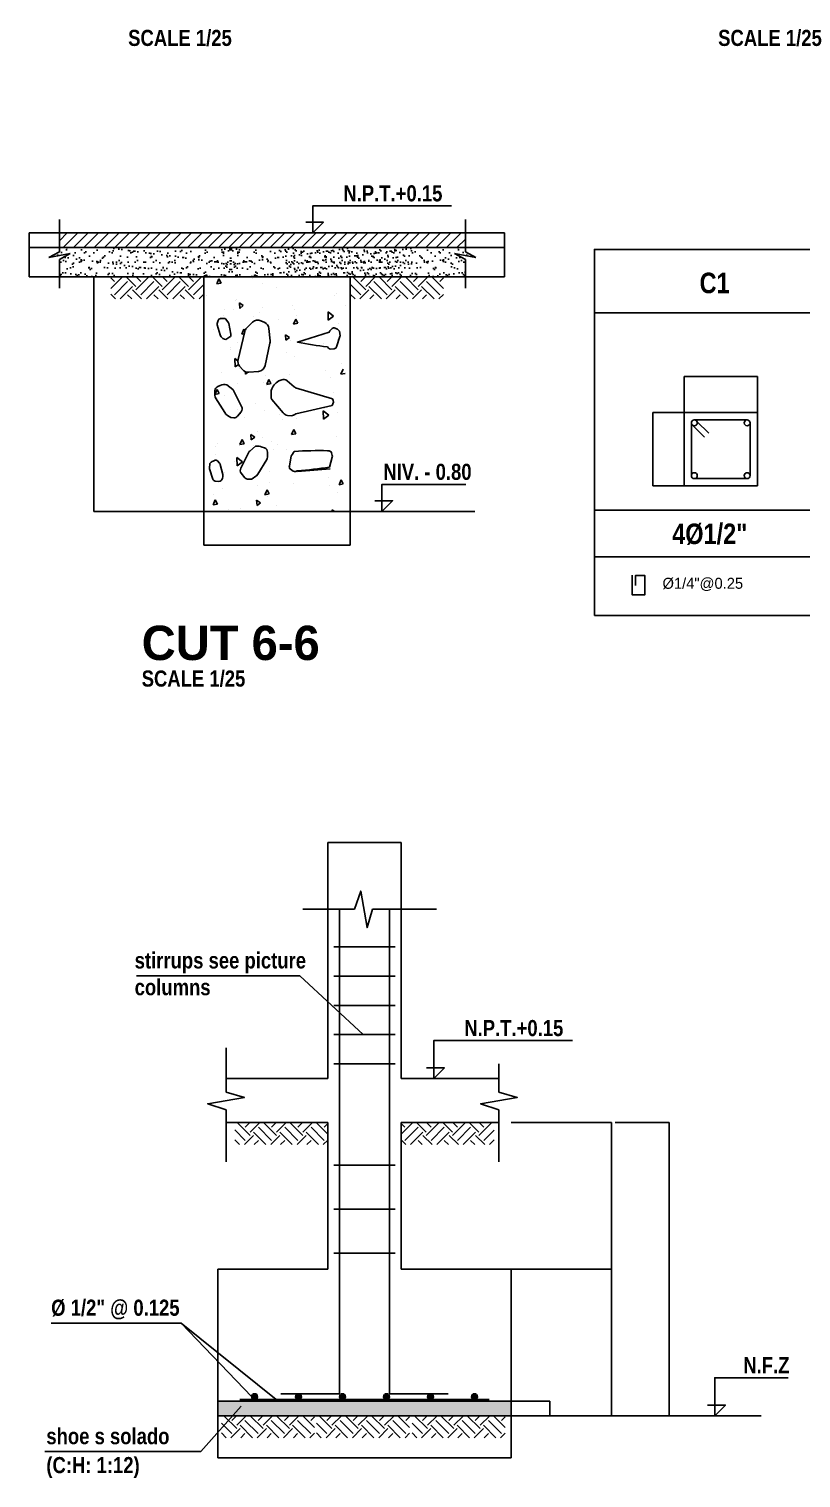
# Model space of a CAD drawing. Header units: millimetres. Extents: x -249630 to 95394, y -188036 to 109963.
# Drawn here: x 19711 to 22345, y -71641 to -66698 of the extents above; entities that cross this region are included whole.
import ezdxf
from ezdxf.enums import TextEntityAlignment as Align

# ---------------------------------------------------------------- set-up
doc = ezdxf.new("R2010")
doc.units = ezdxf.units.MM
doc.header["$PDMODE"] = 2
for name, color, linetype in [('04', 4, 'Continuous'), ('SOMBRA', 252, 'Continuous'), ('SUBTITULOS', 90, 'Continuous'), ('TEXTOS', 11, 'Continuous'), ('TITULOS', 180, 'Continuous'), ('VEREDA', 1, 'Continuous')]:
    doc.layers.add(name, color=color, linetype=linetype)
doc.styles.add('COTAS', font='arial.ttf', dxfattribs={"width": 1.1})
doc.styles.add('DESCRIPCION(E)', font='swisscbi.ttf', dxfattribs={"width": 1.1, "oblique": 15, "height": 0.15})
doc.styles.add('SO-4', font='stylu.ttf', dxfattribs={"height": 0.12})
doc.styles.add('SUBTITULOS(E)', font='swisscbi.ttf', dxfattribs={"oblique": 15, "height": 0.2})
doc.styles.add('TITULOS(E)', font='swisscbi.ttf', dxfattribs={"oblique": 15, "height": 0.23})
doc.dimstyles.new('Copy of COTA1-25', dxfattribs={"dimscale": 0.25, "dimtxt": 0.22, "dimasz": 0.12, "dimexe": 0.08, "dimexo": 0.05, "dimgap": 0.076, "dimtad": 2, "dimtih": 1, "dimtoh": 1, "dimzin": 4, "dimdsep": 46, "dimtxsty": 'COTAS', "dimblk": 'ARCHTICK', "dimcen": -0.1, "dimclrd": 141, "dimclre": 141, "dimclrt": 11, "dimadec": 0, "dimazin": 0, "dimtfac": 1, "dimtix": 1, "dimtmove": 1, "dimatfit": 3, "dimfxl": 1, "dimtolj": 1, "dimtzin": 0, "dimarcsym": 0})

# ---------------------------------------------------------------- blocks, each defined once
blk = doc.blocks.new('_ArchTick')
at = {"color": 0, "linetype": 'ByBlock', "const_width": 0.15}
blk.add_lwpolyline([(-0.5, -0.5), (0.5, 0.5)], dxfattribs=at)
blk = doc.blocks.new('*D349')
at = {"color": 141, "linetype": 'Continuous', "lineweight": -2, "transparency": 16777216}
for p, q in [((20730.9, -69700.3), (20730.9, -69473)), ((20730.9, -69473.1), (20980.9, -69473.1)), ((20980.9, -69700.3), (20980.9, -69473))]:
    blk.add_line(p, q, dxfattribs=at)
at = {"layer": 'Defpoints', "color": 0, "linetype": 'Continuous', "transparency": 16777216}
for p in [(20980.9, -69473.1), (20730.9, -69700.3), (20980.9, -69700.3)]:
    blk.add_point(p, dxfattribs=at)
at = {"color": 141, "linetype": 'Continuous', "lineweight": -2, "transparency": 16777216, "xscale": 0.03, "yscale": 0.03, "zscale": 0.03, "rotation": 180}
blk.add_blockref('_ArchTick', (20730.9, -69473.1), dxfattribs=at)
at = {"color": 141, "linetype": 'Continuous', "lineweight": -2, "transparency": 16777216, "xscale": 0.03, "yscale": 0.03, "zscale": 0.03}
blk.add_blockref('_ArchTick', (20980.9, -69473.1), dxfattribs=at)
at = {"color": 11, "linetype": 'Continuous', "transparency": 16777216, "insert": (20855.9, -69473), "char_height": 0.055, "attachment_point": 5, "style": 'COTAS'}
blk.add_mtext('\\A1;CABBAGE', dxfattribs=at)
blk = doc.blocks.new('*D353')
at = {"color": 141, "linetype": 'Continuous', "lineweight": -2, "transparency": 16777216}
for p, q in [((21355.9, -70928.2), (21698.7, -70928.2)), ((21698.7, -71428.2), (21698.7, -70928.2)), ((21355.9, -71428.2), (21698.7, -71428.2))]:
    blk.add_line(p, q, dxfattribs=at)
at = {"layer": 'Defpoints', "color": 0, "linetype": 'Continuous', "transparency": 16777216}
for p in [(21355.9, -70928.2), (21698.7, -70928.2), (21355.9, -71428.2)]:
    blk.add_point(p, dxfattribs=at)
at = {"color": 141, "linetype": 'Continuous', "lineweight": -2, "transparency": 16777216, "xscale": 0.03, "yscale": 0.03, "zscale": 0.03}
for p, rotation in [((21698.7, -70928.2), 90), ((21698.7, -71428.2), 270)]:
    blk.add_blockref('_ArchTick', p, dxfattribs=dict(at, rotation=rotation))
at = {"color": 11, "linetype": 'Continuous', "transparency": 16777216, "insert": (21698.8, -71178.2), "char_height": 0.055, "attachment_point": 5, "style": 'COTAS'}
blk.add_mtext('\\A1;500.00', dxfattribs=at)
blk = doc.blocks.new('*D354')
at = {"color": 141, "linetype": 'Continuous', "lineweight": -2, "transparency": 16777216}
for p, q in [((21710.6, -70428.2), (21895.4, -70428.2)), ((21895.4, -70428.2), (21895.4, -71428.2)), ((21698.7, -71428.2), (21895.4, -71428.2))]:
    blk.add_line(p, q, dxfattribs=at)
at = {"layer": 'Defpoints', "color": 0, "linetype": 'Continuous', "transparency": 16777216}
for p in [(21710.6, -70428.2), (21698.7, -71428.2), (21895.4, -71428.2)]:
    blk.add_point(p, dxfattribs=at)
at = {"color": 141, "linetype": 'Continuous', "lineweight": -2, "transparency": 16777216, "xscale": 0.03, "yscale": 0.03, "zscale": 0.03}
for p, rotation in [((21895.4, -70428.2), 90), ((21895.4, -71428.2), 270)]:
    blk.add_blockref('_ArchTick', p, dxfattribs=dict(at, rotation=rotation))
at = {"color": 11, "linetype": 'Continuous', "transparency": 16777216, "insert": (21895.5, -70928.2), "char_height": 0.055, "attachment_point": 5, "style": 'COTAS'}
blk.add_mtext('\\A1;1000.00', dxfattribs=at)
blk = doc.blocks.new('*D360')
at = {"color": 141, "linetype": 'Continuous', "lineweight": -2, "transparency": 16777216}
for p, q in [((21946.3, -68006.3), (21946.3, -67883.1)), ((22196.3, -67883.1), (21946.3, -67883.1)), ((22196.3, -68006.3), (22196.3, -67883.1))]:
    blk.add_line(p, q, dxfattribs=at)
at = {"layer": 'Defpoints', "color": 0, "linetype": 'Continuous', "transparency": 16777216}
for p in [(21946.3, -67883.1), (21946.3, -68006.3), (22196.3, -68006.3)]:
    blk.add_point(p, dxfattribs=at)
at = {"color": 141, "linetype": 'Continuous', "lineweight": -2, "transparency": 16777216, "xscale": 0.03, "yscale": 0.03, "zscale": 0.03, "rotation": 180}
blk.add_blockref('_ArchTick', (21946.3, -67883.1), dxfattribs=at)
at = {"color": 141, "linetype": 'Continuous', "lineweight": -2, "transparency": 16777216, "xscale": 0.03, "yscale": 0.03, "zscale": 0.03}
blk.add_blockref('_ArchTick', (22196.3, -67883.1), dxfattribs=at)
at = {"color": 11, "linetype": 'Continuous', "transparency": 16777216, "insert": (22071.3, -67883.1), "char_height": 0.055, "attachment_point": 5, "style": 'COTAS'}
blk.add_mtext('\\A1;250.00', dxfattribs=at)
blk = doc.blocks.new('*D361')
at = {"color": 141, "linetype": 'Continuous', "lineweight": -2, "transparency": 16777216}
for p, q in [((21946.2, -68006.3), (21839.6, -68006.3)), ((21839.6, -68006.3), (21839.6, -68256.3)), ((21946.2, -68256.3), (21839.6, -68256.3))]:
    blk.add_line(p, q, dxfattribs=at)
at = {"layer": 'Defpoints', "color": 0, "linetype": 'Continuous', "transparency": 16777216}
for p in [(21946.3, -68006.3), (21839.6, -68256.3), (21946.3, -68256.3)]:
    blk.add_point(p, dxfattribs=at)
at = {"color": 141, "linetype": 'Continuous', "lineweight": -2, "transparency": 16777216, "xscale": 0.03, "yscale": 0.03, "zscale": 0.03}
for p, rotation in [((21839.6, -68006.3), 90), ((21839.6, -68256.3), 270)]:
    blk.add_blockref('_ArchTick', p, dxfattribs=dict(at, rotation=rotation))
at = {"color": 11, "linetype": 'Continuous', "transparency": 16777216, "insert": (21839.5, -68131.3), "char_height": 0.055, "attachment_point": 5, "style": 'COTAS'}
blk.add_mtext('\\A1;250.00', dxfattribs=at)
blk = doc.blocks.new('*D383')
at = {"color": 141, "linetype": 'Continuous', "lineweight": -2, "transparency": 16777216}
for p, q in [((21355.9, -71378.2), (21488.5, -71378.2)), ((21488.4, -71428.2), (21488.4, -71378.2)), ((21355.9, -71428.2), (21488.5, -71428.2))]:
    blk.add_line(p, q, dxfattribs=at)
at = {"layer": 'Defpoints', "color": 0, "linetype": 'Continuous', "transparency": 16777216}
for p in [(21355.9, -71378.2), (21488.4, -71378.2), (21355.9, -71428.2)]:
    blk.add_point(p, dxfattribs=at)
at = {"color": 141, "linetype": 'Continuous', "lineweight": -2, "transparency": 16777216, "xscale": 0.03, "yscale": 0.03, "zscale": 0.03}
for p, rotation in [((21488.4, -71378.2), 90), ((21488.4, -71428.2), 270)]:
    blk.add_blockref('_ArchTick', p, dxfattribs=dict(at, rotation=rotation))
at = {"color": 11, "linetype": 'Continuous', "transparency": 16777216, "insert": (21488.6, -71403.2), "char_height": 0.055, "attachment_point": 5, "style": 'COTAS'}
blk.add_mtext('\\A1;50.00', dxfattribs=at)
blk = doc.blocks.new('*D384')
at = {"color": 141, "linetype": 'Continuous', "lineweight": -2, "transparency": 16777216}
for p, q in [((21355.9, -70428.2), (21698.7, -70428.2)), ((21698.7, -70928.2), (21698.7, -70428.2)), ((21355.9, -70928.2), (21698.7, -70928.2))]:
    blk.add_line(p, q, dxfattribs=at)
at = {"layer": 'Defpoints', "color": 0, "linetype": 'Continuous', "transparency": 16777216}
for p in [(21355.9, -70428.2), (21698.7, -70428.2), (21355.9, -70928.2)]:
    blk.add_point(p, dxfattribs=at)
at = {"color": 141, "linetype": 'Continuous', "lineweight": -2, "transparency": 16777216, "xscale": 0.03, "yscale": 0.03, "zscale": 0.03}
for p, rotation in [((21698.7, -70428.2), 90), ((21698.7, -70928.2), 270)]:
    blk.add_blockref('_ArchTick', p, dxfattribs=dict(at, rotation=rotation))
at = {"color": 11, "linetype": 'Continuous', "transparency": 16777216, "insert": (21698.8, -70678.2), "char_height": 0.055, "attachment_point": 5, "style": 'COTAS'}
blk.add_mtext('\\A1;500.00', dxfattribs=at)
blk = doc.blocks.new('*D385')
at = {"color": 141, "linetype": 'Continuous', "lineweight": -2, "transparency": 16777216}
for p, q in [((20355.9, -71428.2), (20355.9, -71571.3)), ((21355.9, -71428.2), (21355.9, -71571.3)), ((20355.9, -71571.2), (21355.9, -71571.2))]:
    blk.add_line(p, q, dxfattribs=at)
at = {"layer": 'Defpoints', "color": 0, "linetype": 'Continuous', "transparency": 16777216}
for p in [(20355.9, -71428.2), (21355.9, -71428.2), (21355.9, -71571.2)]:
    blk.add_point(p, dxfattribs=at)
at = {"color": 141, "linetype": 'Continuous', "lineweight": -2, "transparency": 16777216, "xscale": 0.03, "yscale": 0.03, "zscale": 0.03, "rotation": 180}
blk.add_blockref('_ArchTick', (20355.9, -71571.2), dxfattribs=at)
at = {"color": 141, "linetype": 'Continuous', "lineweight": -2, "transparency": 16777216, "xscale": 0.03, "yscale": 0.03, "zscale": 0.03}
blk.add_blockref('_ArchTick', (21355.9, -71571.2), dxfattribs=at)
at = {"color": 11, "linetype": 'Continuous', "transparency": 16777216, "insert": (20855.9, -71571.3), "char_height": 0.055, "attachment_point": 5, "style": 'COTAS'}
blk.add_mtext('\\A1;variable', dxfattribs=at)
blk = doc.blocks.new('*D531')
at = {"color": 141, "linetype": 'Continuous', "lineweight": -2, "transparency": 16777216}
for p, q in [((20432.4, -67543.4), (19932.5, -67543.4)), ((19932.5, -67543.4), (19932.5, -68343.4)), ((20382.4, -68343.4), (19932.5, -68343.4))]:
    blk.add_line(p, q, dxfattribs=at)
at = {"layer": 'Defpoints', "color": 0, "linetype": 'Continuous', "transparency": 16777216}
for p in [(20432.4, -67543.4), (19932.5, -68343.4), (20382.4, -68343.4)]:
    blk.add_point(p, dxfattribs=at)
at = {"color": 141, "linetype": 'Continuous', "lineweight": -2, "transparency": 16777216, "xscale": 0.03, "yscale": 0.03, "zscale": 0.03}
for p, rotation in [((19932.5, -67543.4), 90), ((19932.5, -68343.4), 270)]:
    blk.add_blockref('_ArchTick', p, dxfattribs=dict(at, rotation=rotation))
at = {"color": 11, "linetype": 'Continuous', "transparency": 16777216, "insert": (19932.4, -67943.4), "char_height": 0.055, "attachment_point": 5, "style": 'COTAS'}
blk.add_mtext('\\A1;800.00', dxfattribs=at)
blk = doc.blocks.new('*D532')
at = {"color": 141, "linetype": 'Continuous', "lineweight": -2, "transparency": 16777216}
for p, q in [((20307.4, -68343.4), (20307.4, -68458.4)), ((20807.4, -68343.4), (20807.4, -68458.4)), ((20307.4, -68458.4), (20807.4, -68458.4))]:
    blk.add_line(p, q, dxfattribs=at)
at = {"layer": 'Defpoints', "color": 0, "linetype": 'Continuous', "transparency": 16777216}
for p in [(20307.4, -68343.4), (20807.4, -68343.4), (20807.4, -68458.4)]:
    blk.add_point(p, dxfattribs=at)
at = {"color": 141, "linetype": 'Continuous', "lineweight": -2, "transparency": 16777216, "xscale": 0.03, "yscale": 0.03, "zscale": 0.03, "rotation": 180}
blk.add_blockref('_ArchTick', (20307.4, -68458.4), dxfattribs=at)
at = {"color": 141, "linetype": 'Continuous', "lineweight": -2, "transparency": 16777216, "xscale": 0.03, "yscale": 0.03, "zscale": 0.03}
blk.add_blockref('_ArchTick', (20807.4, -68458.4), dxfattribs=at)
at = {"color": 11, "linetype": 'Continuous', "transparency": 16777216, "insert": (20557.4, -68458.4), "char_height": 0.055, "attachment_point": 5, "style": 'COTAS'}
blk.add_mtext('\\A1;500.00', dxfattribs=at)
blk = doc.blocks.new('*D533')
at = {"color": 141, "linetype": 'Continuous', "lineweight": -2, "transparency": 16777216}
for p, q in [((19814.9, -67393.4), (19711.2, -67393.4)), ((19711.2, -67443.4), (19711.2, -67393.4)), ((19814.9, -67443.4), (19711.2, -67443.4))]:
    blk.add_line(p, q, dxfattribs=at)
at = {"layer": 'Defpoints', "color": 0, "linetype": 'Continuous', "transparency": 16777216}
for p in [(19711.2, -67393.4), (19814.9, -67393.4), (19814.9, -67443.4)]:
    blk.add_point(p, dxfattribs=at)
at = {"color": 141, "linetype": 'Continuous', "lineweight": -2, "transparency": 16777216, "xscale": 0.03, "yscale": 0.03, "zscale": 0.03}
for p, rotation in [((19711.2, -67393.4), 90), ((19711.2, -67443.4), 270)]:
    blk.add_blockref('_ArchTick', p, dxfattribs=dict(at, rotation=rotation))
at = {"color": 11, "linetype": 'Continuous', "transparency": 16777216, "insert": (19711.1, -67418.4), "char_height": 0.055, "attachment_point": 5, "style": 'COTAS'}
blk.add_mtext('\\A1;50.00', dxfattribs=at)
blk = doc.blocks.new('*D534')
at = {"color": 141, "linetype": 'Continuous', "lineweight": -2, "transparency": 16777216}
for p, q in [((19814.9, -67443.4), (19711.2, -67443.4)), ((19711.2, -67443.4), (19711.2, -67543.4)), ((19814.9, -67543.4), (19711.2, -67543.4))]:
    blk.add_line(p, q, dxfattribs=at)
at = {"layer": 'Defpoints', "color": 0, "linetype": 'Continuous', "transparency": 16777216}
for p in [(19814.9, -67443.4), (19711.2, -67543.4), (19814.9, -67543.4)]:
    blk.add_point(p, dxfattribs=at)
at = {"color": 141, "linetype": 'Continuous', "lineweight": -2, "transparency": 16777216, "xscale": 0.03, "yscale": 0.03, "zscale": 0.03}
for p, rotation in [((19711.2, -67443.4), 90), ((19711.2, -67543.4), 270)]:
    blk.add_blockref('_ArchTick', p, dxfattribs=dict(at, rotation=rotation))
at = {"color": 11, "linetype": 'Continuous', "transparency": 16777216, "insert": (19711, -67493.4), "char_height": 0.055, "attachment_point": 5, "style": 'COTAS'}
blk.add_mtext('\\A1;100.00', dxfattribs=at)
blk = doc.blocks.new('*D535')
at = {"color": 141, "linetype": 'Continuous', "lineweight": -2, "transparency": 16777216}
for p, q in [((21199.9, -67443.4), (21333.5, -67443.4)), ((21333.5, -67443.4), (21333.5, -67543.4)), ((21199.9, -67543.4), (21333.5, -67543.4))]:
    blk.add_line(p, q, dxfattribs=at)
at = {"layer": 'Defpoints', "color": 0, "linetype": 'Continuous', "transparency": 16777216}
for p in [(21199.9, -67443.4), (21199.9, -67543.4), (21333.5, -67543.4)]:
    blk.add_point(p, dxfattribs=at)
at = {"color": 141, "linetype": 'Continuous', "lineweight": -2, "transparency": 16777216, "xscale": 0.03, "yscale": 0.03, "zscale": 0.03}
for p, rotation in [((21333.5, -67443.4), 90), ((21333.5, -67543.4), 270)]:
    blk.add_blockref('_ArchTick', p, dxfattribs=dict(at, rotation=rotation))
at = {"color": 11, "linetype": 'Continuous', "transparency": 16777216, "insert": (21333.6, -67493.4), "char_height": 0.055, "attachment_point": 5, "style": 'COTAS'}
blk.add_mtext('\\A1;100.00', dxfattribs=at)
blk = doc.blocks.new('*D536')
at = {"color": 141, "linetype": 'Continuous', "lineweight": -2, "transparency": 16777216}
for p, q in [((21199.9, -67393.4), (21333.5, -67393.4)), ((21333.5, -67443.4), (21333.5, -67393.4)), ((21199.9, -67443.4), (21333.5, -67443.4))]:
    blk.add_line(p, q, dxfattribs=at)
at = {"layer": 'Defpoints', "color": 0, "linetype": 'Continuous', "transparency": 16777216}
for p in [(21199.9, -67393.4), (21333.5, -67393.4), (21199.9, -67443.4)]:
    blk.add_point(p, dxfattribs=at)
at = {"color": 141, "linetype": 'Continuous', "lineweight": -2, "transparency": 16777216, "xscale": 0.03, "yscale": 0.03, "zscale": 0.03}
for p, rotation in [((21333.5, -67393.4), 90), ((21333.5, -67443.4), 270)]:
    blk.add_blockref('_ArchTick', p, dxfattribs=dict(at, rotation=rotation))
at = {"color": 11, "linetype": 'Continuous', "transparency": 16777216, "insert": (21333.6, -67418.4), "char_height": 0.055, "attachment_point": 5, "style": 'COTAS'}
blk.add_mtext('\\A1;50.00', dxfattribs=at)

msp = doc.modelspace()

# ---------------------------------------------------------------- hatches: boundary and pattern name
at = {"linetype": 'Continuous'}
h = msp.add_hatch(dxfattribs=at)
h.set_pattern_fill('AR-SAND', color=2, scale=0.8, style=0)
h.set_pattern_definition([(142.5, (-12053.787, -86165.244), (1.280025, 39.15306), [0, -30.8864, 0, -34.544, 0, -33.02]), (172.5, (-12053.787, -86165.244), (-35.96186, 57.34601), [0, -16.6624, 0, -27.8384, 0, -10.668]), (212.5, (-12028.794, -86165.244), (-63.27939, 0.114975), [0, -10.16, 0, -36.576, 0, -47.752]), (222.5, (-12028.794, -86165.244), (-61.08452, 17.834346), [0, -5.08, 0, -23.9776, 0, -27.432])])
h.paths.add_polyline_path([(19814.942, -67543.382), (19814.942, -67483.413), (19851.645, -67463.018), (19778.775, -67477.191), (19814.942, -67457.488), (19814.942, -67443.382), (20432.419, -67443.382), (20432.419, -67543.382), (20132.419, -67543.382)])
h = msp.add_hatch(dxfattribs=at)
h.set_pattern_fill('AR-SAND', color=2, scale=0.8, style=0)
h.set_pattern_definition([(37.5, (52851.983, -86165.244), (-1.280025, 39.15306), [0, -30.8864, 0, -34.544, 0, -33.02]), (7.5, (52851.983, -86165.244), (35.96186, 57.34601), [0, -16.6624, 0, -27.8384, 0, -10.668]), (327.5, (52826.99, -86165.244), (63.27939, 0.114975), [0, -10.16, 0, -36.576, 0, -47.752]), (317.5, (52826.99, -86165.244), (61.08452, 17.834346), [0, -5.08, 0, -23.9776, 0, -27.432])])
h.paths.add_polyline_path([(20983.254, -67543.382), (20983.254, -67483.413), (20946.55, -67463.018), (21019.421, -67477.191), (20983.254, -67457.488), (20983.254, -67443.382), (20365.777, -67443.382), (20365.777, -67543.382), (20665.777, -67543.382)])
h = msp.add_hatch(dxfattribs=at)
h.set_pattern_fill('AR-SAND', color=2, scale=0.8, style=0)
h.set_pattern_definition([(37.5, (53068.625, -86165.244), (-1.280025, 39.15306), [0, -30.8864, 0, -34.544, 0, -33.02]), (7.5, (53068.625, -86165.244), (35.96186, 57.34601), [0, -16.6624, 0, -27.8384, 0, -10.668]), (327.5, (53043.632, -86165.244), (63.27939, 0.114975), [0, -10.16, 0, -36.576, 0, -47.752]), (317.5, (53043.63, -86165.244), (61.08452, 17.834346), [0, -5.08, 0, -23.9776, 0, -27.432])])
h.paths.add_polyline_path([(21199.896, -67543.382), (21199.896, -67483.413), (21163.193, -67463.018), (21236.063, -67477.191), (21199.896, -67457.488), (21199.896, -67443.382), (20582.419, -67443.382), (20582.419, -67543.382), (20882.419, -67543.382)])
for points in [[(20490.858, -71363.177, 1), (20470.858, -71363.177, 1)], [(20640.858, -71363.177, 1), (20620.858, -71363.177, 1)], [(20790.858, -71363.177, 1), (20770.858, -71363.177, 1)], [(20940.858, -71363.177, 1), (20920.858, -71363.177, 1)], [(21090.858, -71363.177, 1), (21070.858, -71363.177, 1)], [(21240.858, -71363.177, 1), (21220.858, -71363.177, 1)]]:
    msp.add_hatch(color=2, dxfattribs=at).paths.add_polyline_path(points)
at = {"layer": 'SOMBRA'}
h = msp.add_hatch(dxfattribs=at)
h.set_pattern_fill('AR-CONC', color=256, scale=0.2, style=0)
h.set_pattern_definition([(50, (-103146.863, -283269.806), (36.4369338, -3.187817), [3.81, -41.91]), (355, (-103146.863, -283269.806), (-7.048565, 38.2113286), [3.048, -33.528]), (100.451, (-103143.826, -283270.07), (29.3885003, 35.0233376), [3.238, -35.618]), (46.1842, (-103146.863, -283259.646), (54.215808, -8.4084656), [5.715, -62.865]), (96.6356, (-103142.345, -283260.346), (47.480847, 49.485111), [4.857, -53.427]), (351.184, (-103146.86, -283259.646), (47.480921, 49.485024), [4.572, -50.292]), (21, (-103141.783, -283262.186), (30.322976, -20.4531037), [3.81, -41.91]), (326, (-103141.783, -283262.186), (12.3604057, 36.837593), [3.048, -33.528]), (71.4514, (-103139.256, -283263.89), (42.683298, 16.3845715), [3.238, -35.618]), (37.5, (-103146.863, -283269.806), (0.61772065, 16.9110078), [0, -33.1216, 0, -34.036, 0, -33.655]), (7.5, (-103146.863, -283269.806), (13.3639325, 20.036115), [0, -19.4056, 0, -32.3596, 0, -12.827]), (327.5, (-103158.191, -283269.806), (27.118119, -1.1457488), [0, -12.7, 0, -39.624, 0, -52.578]), (317.5, (-103163.27, -283269.806), (29.6258363, 5.0852982), [0, -16.51, 0, -26.3144, 0, -37.338])])
h.paths.add_polyline_path([(20355.858, -71378.177), (20355.858, -71428.177), (21355.858, -71428.177), (21355.858, -71378.177)])
at = {"layer": 'VEREDA', "linetype": 'Continuous'}
h = msp.add_hatch(dxfattribs=at)
h.set_pattern_fill('_USER', color=256, scale=25, angle=45, style=0, pattern_type=0)
h.set_pattern_definition([(45, (-102671.565, -289608.788), (-17.6776695, 17.6776695), [])])
h.paths.add_polyline_path([(20582.419, -67443.382), (21199.896, -67443.382), (21199.896, -67393.382), (20582.419, -67393.382), (19814.942, -67393.382), (19814.942, -67443.382)])
h = msp.add_hatch(dxfattribs=at)
h.set_pattern_fill('EARTH', color=256, scale=10, angle=45, style=0)
h.set_pattern_definition([(135, (-14408.705, -86165.244), (-7e-15, 89.80256), [63.5, -63.5]), (135, (-14391.87, -86148.406), (-7e-15, 89.80256), [63.5, -63.5]), (135, (-14375.03, -86131.57), (-7e-15, 89.80256), [63.5, -63.5]), (45, (-14375.03, -86120.34), (89.80256, 7e-15), [63.5, -63.5]), (45, (-14391.87, -86103.505), (89.80256, 7e-15), [63.5, -63.5]), (45, (-14408.705, -86086.67), (89.80256, 7e-15), [63.5, -63.5])])
h.paths.add_polyline_path([(19989.942, -67618.382), (19989.942, -67543.382), (20307.419, -67543.382), (20307.419, -67618.382)])
h = msp.add_hatch(dxfattribs=at)
h.set_pattern_fill('EARTH', color=256, scale=10, angle=45, style=0)
h.set_pattern_definition([(45, (55523.544, -86165.244), (7e-15, 89.80256), [63.5, -63.5]), (45, (55506.706, -86148.406), (7e-15, 89.80256), [63.5, -63.5]), (45, (55489.87, -86131.57), (7e-15, 89.80256), [63.5, -63.5]), (135, (55489.87, -86120.34), (-89.80256, 7e-15), [63.5, -63.5]), (135, (55506.706, -86103.505), (-89.80256, 7e-15), [63.5, -63.5]), (135, (55523.544, -86086.67), (-89.80256, 7e-15), [63.5, -63.5])])
h.paths.add_polyline_path([(21124.896, -67618.382), (21124.896, -67543.382), (20807.419, -67543.382), (20807.419, -67618.382)])
h = msp.add_hatch(dxfattribs=at)
h.set_pattern_fill('EARTH', color=256, scale=10, angle=45, style=0)
h.set_pattern_definition([(45, (55129.505, -89050.04), (7e-15, 89.80256), [63.5, -63.5]), (45, (55112.67, -89033.2), (7e-15, 89.80256), [63.5, -63.5]), (45, (55095.83, -89016.36), (7e-15, 89.80256), [63.5, -63.5]), (135, (55095.83, -89005.14), (-89.80256, 7e-15), [63.5, -63.5]), (135, (55112.67, -88988.3), (-89.80256, 7e-15), [63.5, -63.5]), (135, (55129.505, -88971.46), (-89.80256, 7e-15), [63.5, -63.5])])
h.paths.add_polyline_path([(20730.858, -70503.177), (20730.858, -70428.177), (20413.381, -70428.177), (20413.381, -70503.177)])
h = msp.add_hatch(dxfattribs=at)
h.set_pattern_fill('EARTH', color=256, scale=10, angle=45, style=0)
h.set_pattern_definition([(135, (-13417.79, -89050.04), (-7e-15, 89.80256), [63.5, -63.5]), (135, (-13400.95, -89033.2), (-7e-15, 89.80256), [63.5, -63.5]), (135, (-13384.11, -89016.36), (-7e-15, 89.80256), [63.5, -63.5]), (45, (-13384.11, -89005.14), (89.80256, 7e-15), [63.5, -63.5]), (45, (-13400.95, -88988.3), (89.80256, 7e-15), [63.5, -63.5]), (45, (-13417.79, -88971.46), (89.80256, 7e-15), [63.5, -63.5])])
h.paths.add_polyline_path([(20980.858, -70503.177), (20980.858, -70428.177), (21298.336, -70428.177), (21298.336, -70503.177)])
h = msp.add_hatch(dxfattribs=at)
h.set_pattern_fill('EARTH', color=256, scale=10, angle=45, style=0)
h.set_pattern_definition([(45, (55083.57, -90050.04), (7e-15, 89.80256), [63.5, -63.5]), (45, (55066.733, -90033.2), (7e-15, 89.80256), [63.5, -63.5]), (45, (55049.895, -90016.36), (7e-15, 89.80256), [63.5, -63.5]), (135, (55049.895, -90005.14), (-89.80256, 7e-15), [63.5, -63.5]), (135, (55066.733, -89988.3), (-89.80256, 7e-15), [63.5, -63.5]), (135, (55083.57, -89971.46), (-89.80256, 7e-15), [63.5, -63.5])])
h.paths.add_polyline_path([(20684.924, -71503.177), (20684.924, -71428.177), (20367.447, -71428.177), (20367.447, -71503.177)])
h = msp.add_hatch(dxfattribs=at)
h.set_pattern_fill('EARTH', color=256, scale=10, angle=45, style=0)
h.set_pattern_definition([(45, (55408.25, -90050.04), (7e-15, 89.80256), [63.5, -63.5]), (45, (55391.41, -90033.2), (7e-15, 89.80256), [63.5, -63.5]), (45, (55374.575, -90016.36), (7e-15, 89.80256), [63.5, -63.5]), (135, (55374.575, -90005.14), (-89.80256, 7e-15), [63.5, -63.5]), (135, (55391.41, -89988.3), (-89.80256, 7e-15), [63.5, -63.5]), (135, (55408.25, -89971.46), (-89.80256, 7e-15), [63.5, -63.5])])
h.paths.add_polyline_path([(21009.604, -71503.177), (21009.604, -71428.177), (20692.127, -71428.177), (20692.127, -71503.177)])
h = msp.add_hatch(dxfattribs=at)
h.set_pattern_fill('EARTH', color=256, scale=10, angle=45, style=0)
h.set_pattern_definition([(45, (55734.435, -90050.04), (7e-15, 89.80256), [63.5, -63.5]), (45, (55717.6, -90033.2), (7e-15, 89.80256), [63.5, -63.5]), (45, (55700.76, -90016.36), (7e-15, 89.80256), [63.5, -63.5]), (135, (55700.76, -90005.14), (-89.80256, 7e-15), [63.5, -63.5]), (135, (55717.6, -89988.3), (-89.80256, 7e-15), [63.5, -63.5]), (135, (55734.435, -89971.46), (-89.80256, 7e-15), [63.5, -63.5])])
h.paths.add_polyline_path([(21335.788, -71503.177), (21335.788, -71428.177), (21018.311, -71428.177), (21018.311, -71503.177)])

# ---------------------------------------------------------------- linework, layer by layer
at = {"color": 1, "linetype": 'Continuous'}
for p, q in [((19814.942, -67457.488), (19814.942, -67347.455)), ((21199.896, -67457.488), (21199.896, -67347.455)), ((19778.775, -67477.191), (19814.942, -67457.488)), ((19851.645, -67463.018), (19778.775, -67477.191)), ((19814.942, -67483.413), (19851.645, -67463.018)), ((21199.896, -67483.413), (21163.193, -67463.018)), ((21163.193, -67463.018), (21236.063, -67477.191)), ((21236.063, -67477.191), (21199.896, -67457.488)), ((21640.372, -67449.267), (24713.366, -67449.267)), ((21640.372, -67665.319), (21640.372, -67449.267)), ((19814.942, -67581.957), (19814.942, -67483.413)), ((21199.896, -67581.957), (21199.896, -67483.413)), ((21640.372, -67665.319), (21640.372, -68697.929)), ((21640.372, -67665.319), (22424.154, -67665.319)), ((21640.372, -68339.293), (24713.366, -68339.293)), ((21640.372, -68498.719), (24713.366, -68498.719))]:
    msp.add_line(p, q, dxfattribs=at)
at = {"color": 2, "linetype": 'Continuous'}
for p, q in [((20582.419, -67393.382), (19814.942, -67393.382)), ((20582.419, -67393.382), (21199.896, -67393.382)), ((20582.419, -67443.382), (19814.942, -67443.382)), ((20582.419, -67443.382), (21199.896, -67443.382)), ((20257.419, -67543.382), (19814.942, -67543.382)), ((20351.695, -67567.474), (20359.321, -67550.345)), ((20351.695, -67567.474), (20366.419, -67564.612)), ((20353.039, -67559.078), (20353.039, -67559.078)), ((20366.389, -67564.614), (20359.291, -67550.347)), ((20363.586, -67557.832), (20363.586, -67557.832)), ((20472.822, -67549.459), (20472.822, -67549.459)), ((20507.569, -67564.27), (20507.569, -67564.27)), ((20807.419, -67543.382), (21199.896, -67543.382)), ((20317.191, -67606.475), (20317.191, -67606.475)), ((20420.284, -67618.83), (20420.284, -67618.83)), ((20554.956, -67579.219), (20554.956, -67579.219)), ((20754.632, -67605.492), (20754.632, -67605.492)), ((20761.831, -67598.646), (20761.831, -67598.646)), ((20377.032, -67653.207), (20377.032, -67653.207)), ((20409.215, -67654.65), (20409.215, -67654.65)), ((20414.686, -67625.225), (20414.686, -67625.225)), ((20441.878, -67641.195), (20428.753, -67632.158)), ((20430.417, -67650.835), (20428.783, -67632.156)), ((20430.417, -67650.835), (20441.908, -67641.193)), ((20496.041, -67665.687), (20496.041, -67665.687)), ((20506.409, -67647.559), (20506.409, -67647.559)), ((20611.655, -67640.217), (20611.655, -67640.217)), ((20616.204, -67655.573), (20616.204, -67655.573)), ((20750.358, -67677.392), (20731.617, -67662.557)), ((20732.229, -67690.674), (20731.647, -67662.555)), ((20789.984, -67639.544), (20789.984, -67639.544)), ((20376.258, -67675.305), (20376.258, -67675.305)), ((20476.982, -67679.827), (20476.982, -67679.827)), ((20563.477, -67689.026), (20563.477, -67689.026)), ((20613.565, -67704.331), (20621.191, -67687.202)), ((20613.565, -67704.331), (20628.289, -67701.468)), ((20628.259, -67701.47), (20621.161, -67687.203)), ((20624.495, -67675.499), (20624.495, -67675.499)), ((20732.229, -67690.674), (20750.389, -67677.391)), ((20768.353, -67701.214), (20768.353, -67701.214)), ((20341.967, -67722.04), (20341.967, -67722.04)), ((20421.011, -67768.349), (20421.011, -67768.349)), ((20436.872, -67738.676), (20444.498, -67721.547)), ((20436.872, -67738.676), (20445.249, -67737.048)), ((20437.904, -67741.452), (20437.904, -67741.452)), ((20447.549, -67727.741), (20444.468, -67721.549)), ((20533.681, -67740.825), (20533.681, -67740.825)), ((20599.375, -67749.637), (20586.251, -67740.6)), ((20587.915, -67759.277), (20586.281, -67740.598)), ((20587.915, -67759.277), (20599.406, -67749.635)), ((20604.586, -67760.334), (20604.586, -67760.334)), ((20754.27, -67721.72), (20754.27, -67721.72)), ((20762.179, -67756.79), (20762.179, -67756.79)), ((20398.666, -67783.038), (20398.666, -67783.038)), ((20399.476, -67791.532), (20399.476, -67791.532)), ((20590.379, -67801.822), (20590.379, -67801.822)), ((20618.164, -67814.053), (20618.164, -67814.053)), ((20715.842, -67771.8), (20715.842, -67771.8)), ((20423.688, -67829.872), (20413.694, -67821.96)), ((20414.305, -67850.078), (20413.724, -67821.959)), ((20414.305, -67850.078), (20425.889, -67841.605)), ((20427.786, -67856.259), (20427.786, -67856.259)), ((20450.027, -67874.979), (20449.296, -67866.621)), ((20723.497, -67862.82), (20723.497, -67862.82)), ((20775.162, -67875.533), (20782.788, -67858.404)), ((20777.489, -67837.947), (20777.489, -67837.947)), ((20366.768, -67869.787), (20366.768, -67869.787)), ((20422.694, -67907.76), (20422.694, -67907.76)), ((20450.027, -67874.979), (20457.591, -67868.632)), ((20512.062, -67905.033), (20512.062, -67905.033)), ((20519.189, -67881.124), (20519.189, -67881.124)), ((20519.809, -67904.434), (20519.809, -67904.434)), ((20522.049, -67909.878), (20529.676, -67892.749)), ((20522.049, -67909.878), (20536.774, -67907.016)), ((20536.743, -67907.018), (20529.645, -67892.751)), ((20542.477, -67898.142), (20542.477, -67898.142)), ((20600.361, -67877.579), (20600.361, -67877.579)), ((20739.06, -67888.027), (20739.06, -67888.027)), ((20775.162, -67875.533), (20789.887, -67872.671)), ((20345.356, -67944.224), (20352.983, -67927.095)), ((20345.356, -67944.224), (20360.081, -67941.362)), ((20360.051, -67941.363), (20352.952, -67927.097)), ((20376.802, -67949.105), (20376.802, -67949.105)), ((20750.491, -67938.81), (20750.491, -67938.81)), ((20421.455, -67994.814), (20421.455, -67994.814)), ((20433.501, -68010.102), (20433.501, -68010.102)), ((20433.791, -68001.914), (20433.791, -68001.914)), ((20484.34, -67973.907), (20484.34, -67973.907)), ((20514.964, -67998.369), (20514.964, -67998.369)), ((20565.695, -68014.369), (20565.695, -68014.369)), ((20713.155, -68015.663), (20713.155, -68015.663)), ((20733.753, -68014.82), (20715.012, -67999.985)), ((20715.623, -68028.102), (20715.042, -67999.983)), ((20715.623, -68028.102), (20733.784, -68014.818)), ((20720.761, -67992.721), (20720.761, -67992.721)), ((20762.279, -68004.255), (20762.279, -68004.255)), ((21946.26, -68256.316), (21946.26, -68006.316)), ((21946.26, -68006.316), (22196.26, -68006.316)), ((22196.26, -68006.316), (22196.26, -68256.316)), ((20445.912, -68023.987), (20445.912, -68023.987)), ((20575.717, -68029.19), (20575.717, -68029.19)), ((20607.226, -68081.08), (20614.853, -68063.951)), ((20621.92, -68078.22), (20614.822, -68063.953)), ((20625.459, -68027.028), (20625.459, -68027.028)), ((20355.527, -68110.71), (20355.527, -68110.71)), ((20430.534, -68115.426), (20438.16, -68098.297)), ((20430.534, -68115.426), (20445.258, -68112.564)), ((20445.228, -68112.566), (20438.129, -68098.299)), ((20481.097, -68089.482), (20467.972, -68080.445)), ((20469.637, -68099.122), (20468.003, -68080.444)), ((20469.637, -68099.122), (20481.128, -68089.481)), ((20490.199, -68071.1), (20490.199, -68071.1)), ((20507.559, -68090.134), (20507.559, -68090.134)), ((20538.381, -68106.043), (20538.381, -68106.043)), ((20558.943, -68113.511), (20558.943, -68113.511)), ((20607.226, -68081.08), (20621.951, -68078.218)), ((20758.577, -68088.025), (20758.577, -68088.025)), ((20348.394, -68122.703), (20348.394, -68122.703)), ((20348.967, -68150.329), (20348.967, -68150.329)), ((20439.41, -68174.224), (20420.668, -68159.388)), ((20421.28, -68187.506), (20420.699, -68159.387)), ((20429.566, -68119.159), (20429.566, -68119.159)), ((20477.362, -68119.57), (20477.362, -68119.57)), ((20546.897, -68132.097), (20546.897, -68132.097)), ((20588.914, -68130.596), (20588.914, -68130.596)), ((20379.008, -68209.951), (20379.008, -68209.951)), ((20412.225, -68171.708), (20412.225, -68171.708)), ((20421.28, -68187.506), (20439.441, -68174.222)), ((20530.777, -68206.361), (20530.777, -68206.361)), ((20627.135, -68207.564), (20626.897, -68204.845)), ((20627.135, -68207.564), (20738.626, -68197.923)), ((20715.015, -68197.924), (20711.017, -68195.171)), ((20344.169, -68239.949), (20344.169, -68239.949)), ((20473.546, -68234.301), (20473.546, -68234.301)), ((20492.349, -68256.442), (20492.349, -68256.442)), ((20532.049, -68244.598), (20532.049, -68244.598)), ((20612.132, -68246.824), (20612.132, -68246.824)), ((20733.541, -68226.286), (20733.541, -68226.286)), ((20736.714, -68254.092), (20736.714, -68254.092)), ((20768.824, -68252.283), (20776.45, -68235.154)), ((20768.824, -68252.283), (20783.548, -68249.42)), ((20783.517, -68249.422), (20776.419, -68235.155)), ((22196.26, -68256.316), (21946.26, -68256.316)), ((20339.018, -68320.974), (20346.644, -68303.845)), ((20341.672, -68286.803), (20341.672, -68286.803)), ((20353.712, -68318.113), (20346.614, -68303.846)), ((20372.185, -68266.556), (20372.185, -68266.556)), ((20500.707, -68313.626), (20487.582, -68304.589)), ((20489.247, -68323.266), (20487.613, -68304.588)), ((20515.711, -68286.628), (20523.337, -68269.499)), ((20515.711, -68286.628), (20530.435, -68283.766)), ((20530.405, -68283.768), (20523.307, -68269.501)), ((20525.622, -68293.703), (20525.622, -68293.703)), ((20762.731, -68278.974), (20762.731, -68278.974)), ((20339.018, -68320.974), (20353.742, -68318.112)), ((20390.607, -68335.916), (20390.607, -68335.916)), ((20433.695, -68334.978), (20433.695, -68334.978)), ((20489.247, -68323.266), (20500.738, -68313.624)), ((20553.995, -68322.589), (20553.995, -68322.589)), ((20753.108, -68343.382), (20745.566, -68337.413)), ((20745.721, -68343.382), (20745.597, -68337.411)), ((21232.792, -68343.382), (20807.419, -68343.382)), ((20730.858, -70278.177), (20730.858, -69700.347)), ((20980.858, -70278.177), (20980.858, -69700.347)), ((20750.858, -69828.177), (20960.858, -69828.177)), ((20750.858, -69928.177), (20960.858, -69928.177)), ((20750.858, -70028.177), (20960.858, -70028.177)), ((20750.858, -70128.177), (20960.858, -70128.177)), ((20750.858, -70228.177), (20960.858, -70228.177)), ((20730.858, -70278.177), (20383.273, -70278.177)), ((20980.858, -70278.177), (21314.174, -70278.177)), ((20730.858, -70428.177), (20383.273, -70428.177)), ((20730.858, -70928.177), (20730.858, -70428.177)), ((20980.858, -70428.177), (21314.174, -70428.177)), ((20980.858, -70928.177), (20980.858, -70428.177)), ((20750.858, -70573.177), (20960.858, -70573.177)), ((20750.858, -70723.177), (20960.858, -70723.177)), ((20750.858, -70873.177), (20960.858, -70873.177)), ((20355.858, -71428.177), (20355.858, -70928.177)), ((20355.858, -70928.177), (20730.858, -70928.177)), ((20980.858, -70928.177), (21355.858, -70928.177)), ((21355.858, -71428.177), (21355.858, -70928.177)), ((20355.858, -71378.177), (21355.858, -71378.177)), ((20355.858, -71428.177), (21355.858, -71428.177))]:
    msp.add_line(p, q, dxfattribs=at)
at = {"color": 4, "linetype": 'Continuous'}
for p, q in [((20307.419, -67543.382), (20307.419, -68343.382)), ((20432.419, -67543.382), (20307.419, -67543.382)), ((20432.419, -67543.382), (20807.419, -67543.382)), ((20807.419, -67543.382), (20807.419, -68343.382)), ((20307.419, -68343.382), (20807.419, -68343.382))]:
    msp.add_line(p, q, dxfattribs=at)
at = {"color": 5, "linetype": 'Continuous'}
for p, q in [((20770.858, -71353.177), (20770.858, -69700.347)), ((20940.858, -71353.177), (20940.858, -69700.347)), ((20430.858, -71373.177), (21280.858, -71373.177)), ((20570.858, -71353.177), (20770.858, -71353.177)), ((20940.858, -71353.177), (21140.858, -71353.177))]:
    msp.add_line(p, q, dxfattribs=at)
at = {"color": 1, "linetype": 'Continuous'}
for points in [[(20655.057, -67357.036), (20715.634, -67357.036), (20679.288, -67393.382), (20679.288, -67301.036), (21153.089, -67301.036)], [(20890.773, -68307.036), (20951.35, -68307.036), (20915.004, -68343.382), (20915.004, -68251.036), (21201.018, -68251.036)], [(21640.372, -68697.929), (24713.366, -68697.929)], [(20822.178, -69700.347), (20842.905, -69638.215), (20864.842, -69762.981), (20882.904, -69700.347)], [(20645.364, -69700.347), (20822.178, -69700.347)], [(20882.904, -69700.347), (21101.307, -69700.347)], [(20383.273, -70324.15), (20383.273, -70173.116)], [(21067.636, -70241.83), (21128.213, -70241.83), (21091.867, -70278.177), (21091.867, -70148.611), (21565.667, -70148.611)], [(21314.174, -70324.15), (21314.174, -70227.574)], [(20383.273, -70384.876), (20321.141, -70364.148), (20445.908, -70342.212), (20383.273, -70324.15)], [(21314.174, -70384.876), (21252.042, -70364.148), (21376.809, -70342.212), (21314.174, -70324.15)], [(20383.273, -70561.689), (20383.273, -70384.876)], [(21314.174, -70561.689), (21314.174, -70384.876)], [(22026.631, -71391.83), (22087.208, -71391.83), (22050.862, -71428.177), (22050.862, -71298.611), (22301.16, -71298.611)]]:
    msp.add_lwpolyline(points, dxfattribs=at)
at = {"color": 2, "linetype": 'Continuous'}
for points in [[(20378.032, -67755.897), (20372.522, -67753.848, -0.12051195), (20363.044, -67740.779), (20353.389, -67706.732, -0.13926369), (20353.392, -67701.814), (20356.229, -67691.841, -0.31795627), (20364.326, -67685.321), (20369.464, -67685.001, -0.1694684), (20383.063, -67687.064), (20391.822, -67699.761, -0.0770463), (20393.021, -67702.244), (20399.598, -67738.173, -0.32892827), (20396.041, -67748.249), (20386.22, -67754.91, -0.24257877)], [(20440.225, -67859.91), (20429.628, -67847.487, -0.23902833), (20424.321, -67825.507), (20446.953, -67729.846, -0.13926369), (20453.611, -67717.917), (20473.986, -67697.558, -0.31795627), (20502.45, -67692.693), (20515.348, -67698.866, -0.26312355), (20529.442, -67719.04), (20533.516, -67761.692, -0.0770463), (20533.067, -67769.338), (20516.521, -67846.081, -0.32892827), (20494.263, -67865.717), (20461.426, -67868.591, -0.24257877)], [(20732.878, -67786.407), (20729.07, -67781.929, -0.01886377), (20627.18, -67765.894), (20735.38, -67731.469, -0.13926369), (20737.783, -67727.178), (20745.129, -67719.86, -0.31795627), (20755.379, -67718.124), (20760.019, -67720.353, -0.1694684), (20770.879, -67728.794), (20772.323, -67744.151, -0.0770463), (20772.157, -67746.904), (20760.352, -67781.47, -0.32892827), (20752.328, -67788.527), (20740.505, -67789.544, -0.24257877)], [(20409.615, -68023.728), (20399.849, -68022.953, -0.12051195), (20378.7, -68006.316), (20347.716, -67956.128, -0.13926369), (20345.48, -67948.242), (20345.487, -67930.96, -0.31795627), (20355.499, -67916.82), (20363.59, -67913.967, -0.1694684), (20386.333, -67911.081), (20406.157, -67927.448, -0.0770463), (20409.211, -67930.883), (20436.118, -67985.491, -0.32892827), (20435.005, -68003.265), (20422.293, -68018.417, -0.24257877)], [(20605.244, -68016.768), (20593.036, -68015.799, -0.23902833), (20578.565, -68006.957), (20539.835, -67961.985, -0.13926369), (20537.04, -67952.127), (20537.049, -67930.525, -0.16435213), (20563.238, -67897.82), (20573.352, -67894.254, -0.26312355), (20591.525, -67897.478), (20616.305, -67917.937, -0.0770463), (20620.122, -67922.23), (20746.577, -67959.407, -0.32892827), (20745.186, -67981.625), (20621.091, -68010.128, -0.24257877)], [(20460.682, -68233.671), (20470.449, -68232.895, 0.12051195), (20491.598, -68216.258), (20522.581, -68166.071, 0.13926369), (20524.818, -68158.185), (20524.81, -68140.903, 0.31795627), (20514.799, -68126.762), (20506.707, -68123.909, 0.1694684), (20483.965, -68121.023), (20464.14, -68137.391, 0.0770463), (20461.087, -68140.825), (20434.18, -68195.433, 0.32892827), (20435.292, -68213.208), (20448.004, -68228.359, 0.24257877)], [(20621.076, -68207.161), (20626.585, -68205.112, 0.01764692), (20736.064, -68192.042), (20745.718, -68157.996, 0.13926369), (20745.716, -68153.078), (20742.879, -68143.105, 0.31795627), (20734.782, -68136.585), (20729.644, -68136.265, 0.02051642), (20616.045, -68138.328), (20607.286, -68151.025, 0.0770463), (20606.087, -68153.507), (20599.51, -68189.437, 0.32892827), (20603.066, -68199.513), (20612.887, -68206.174, 0.24257877)], [(20366.23, -68237.671), (20370.038, -68233.192, 0.12051195), (20371.928, -68217.158), (20363.728, -68182.733, 0.13926369), (20361.325, -68178.442), (20353.978, -68171.124, 0.31795627), (20343.729, -68169.388), (20339.089, -68171.617, 0.1694684), (20328.228, -68180.058), (20326.785, -68195.415, 0.0770463), (20326.951, -68198.168), (20338.756, -68232.734, 0.32892827), (20346.779, -68239.79), (20358.602, -68240.807, 0.24257877)]]:
    msp.add_lwpolyline(points, format="xyb", close=True, dxfattribs=at)
at = {"color": 5, "linetype": 'Continuous'}
msp.add_lwpolyline([(21981.26, -68231.316, -0.41421356), (21971.26, -68221.316), (21971.26, -68041.316, -0.41421356), (21981.26, -68031.316), (22161.26, -68031.316, -0.41421356), (22171.26, -68041.316), (22171.26, -68221.316, -0.41421356), (22161.26, -68231.316)], format="xyb", close=True, dxfattribs=at)
for points in [[(21976.189, -68050.388), (22016.189, -68090.388)], [(21990.331, -68036.245), (22030.331, -68076.245)]]:
    msp.add_lwpolyline(points, dxfattribs=at)
at = {"color": 2, "linetype": 'Continuous'}
msp.add_lwpolyline([(21769.319, -68560.511), (21769.319, -68628.338), (21812.113, -68628.338), (21812.113, -68561.38), (21780.91, -68561.38), (21780.91, -68596.164)], dxfattribs=at)
at = {"color": 5, "linetype": 'Continuous'}
for centre in [(21981.26, -68041.316), (22161.26, -68041.316), (21981.26, -68221.316), (22161.26, -68221.316), (20480.858, -71363.177), (20630.858, -71363.177), (20780.858, -71363.177), (20930.858, -71363.177), (21080.858, -71363.177), (21230.858, -71363.177)]:
    msp.add_circle(centre, 10, dxfattribs=at)
at = {"layer": 'SOMBRA'}
msp.add_lwpolyline([(21895.364, -71428.177), (22208.757, -71428.177)], dxfattribs=at)
at = {"layer": 'TITULOS'}
msp.add_lwpolyline([(21640.372, -67665.319), (25583.55, -67665.319), (25583.55, -67449.267), (21640.372, -67449.267)], close=True, dxfattribs=at)

# ---------------------------------------------------------------- texts
at = {"color": 2, "linetype": 'Continuous', "style": 'SO-4'}
msp.add_text('%%C1/4"@0.25', height=37.5, dxfattribs=at).set_placement((21872.672, -68607.241))
at = {"layer": 'SUBTITULOS', "linetype": 'ByBlock', "style": 'SUBTITULOS(E)'}
for s, p in [('C1', (21999.216, -67598.829)), ('4%%C1/2"', (21905.678, -68454.624))]:
    msp.add_text(s, height=70, dxfattribs=at).set_placement(p)
at = {"layer": 'TEXTOS', "linetype": 'ByBlock', "style": 'DESCRIPCION(E)'}
for s, p in [('SCALE 1/25', (20049.412, -66755.485)), ('SCALE 1/25', (22062.65, -66755.485)), ('SCALE 1/25', (20095.535, -68940.922)), ('stirrups see picture', (20071.56, -69902.401)), ('columns', (20071.56, -69993.766)), ('%%C 1/2" @ 0.125', (19786.639, -71087.153)), ('shoe s solado', (19770.195, -71525.304)), ('(C:H: 1:12)', (19770.195, -71624.028))]:
    msp.add_text(s, height=55, dxfattribs=at).set_placement(p)
for s, p in [('N.P.T.+0.15', (20952.658, -67285.675)), ('NIV. - 0.80', (21070.616, -68235.675)), ('N.P.T.+0.15', (21365.237, -70133.25)), ('N.F.Z', (22227.063, -71283.25))]:
    msp.add_text(s, height=55, dxfattribs=at).set_placement(p, align=Align.CENTER)
at = {"layer": 'TITULOS', "linetype": 'ByBlock', "style": 'TITULOS(E)', "width": 1.2}
msp.add_text('CUT 6-6', height=117, dxfattribs=at).set_placement((20095.535, -68850.223))

# ---------------------------------------------------------------- dimensions: what is measured, and where the dimension line sits
at = {"color": 7, "linetype": 'Continuous'}
for base, p1, p2, angle, picture, middle in [((19711.176, -67393.382), (19814.942, -67443.382), (19814.942, -67393.382), 90, '*D533', (19711.055, -67418.382)), ((21333.501, -67393.382), (21199.896, -67443.382), (21199.896, -67393.382), 90, '*D536', (21333.622, -67418.382)), ((19711.176, -67543.382), (19814.942, -67443.382), (19814.942, -67543.382), 270, '*D534', (19711.035, -67493.382)), ((21333.501, -67543.382), (21199.896, -67443.382), (21199.896, -67543.382), 270, '*D535', (21333.643, -67493.382)), ((19932.509, -68343.382), (20432.419, -67543.382), (20382.419, -68343.382), 90, '*D531', (19932.364, -67943.382)), ((21839.635, -68256.316), (21946.26, -68006.316), (21946.26, -68256.316), 90, '*D361', (21839.49, -68131.316)), ((21698.681, -70428.177), (21355.858, -70928.177), (21355.858, -70428.177), 90, '*D384', (21698.825, -70678.177)), ((21895.364, -71428.177), (21710.565, -70428.177), (21698.681, -71428.177), 90, '*D354', (21895.529, -70928.177)), ((21698.681, -70928.177), (21355.858, -71428.177), (21355.858, -70928.177), 90, '*D353', (21698.825, -71178.177)), ((21488.445, -71378.177), (21355.858, -71428.177), (21355.858, -71378.177), 90, '*D383', (21488.566, -71403.177))]:
    dim = msp.add_linear_dim(base=base, p1=p1, p2=p2, angle=angle, dimstyle='Copy of COTA1-25', dxfattribs=at)
    dim.commit()
    dim.dimension.update_dxf_attribs({"geometry": picture, "text_midpoint": middle})
for base, p1, p2, picture, middle in [((21946.26, -67883.122), (22196.26, -68006.316), (21946.26, -68006.316), '*D360', (22071.26, -67883.074)), ((20807.419, -68458.403), (20307.419, -68343.382), (20807.419, -68343.382), '*D532', (20557.419, -68458.45))]:
    dim = msp.add_linear_dim(base=base, p1=p1, p2=p2, dimstyle='Copy of COTA1-25', dxfattribs=at)
    dim.commit()
    dim.dimension.update_dxf_attribs({"geometry": picture, "text_midpoint": middle})
for base, p1, p2, text, picture, middle in [((20980.858, -69473.062), (20730.858, -69700.347), (20980.858, -69700.347), 'CABBAGE', '*D349', (20855.858, -69473.014)), ((21355.858, -71571.239), (20355.858, -71428.177), (21355.858, -71428.177), 'variable', '*D385', (20855.858, -71571.286))]:
    dim = msp.add_linear_dim(base=base, p1=p1, p2=p2, text=text, dimstyle='Copy of COTA1-25', dxfattribs=at)
    dim.commit()
    dim.dimension.update_dxf_attribs({"geometry": picture, "text_midpoint": middle})

# ---------------------------------------------------------------- leaders
at = {"layer": '04'}
for points in [[(20851.758, -70128.177), (20635.552, -69927.522), (20077.701, -69927.522)], [(20554.647, -71373.177), (20230.688, -71112.274), (19787.107, -71112.274)], [(20470.858, -71363.177), (20230.688, -71112.274), (19840.395, -71112.274)], [(20434.47, -71395.549), (20297.305, -71550.425), (19765.404, -71550.425)]]:
    msp.add_leader(points, dimstyle='Copy of COTA1-25', override={"dimgap": 0.076, "dimtad": 0}, dxfattribs=at)

doc.saveas('drawing.dxf')
